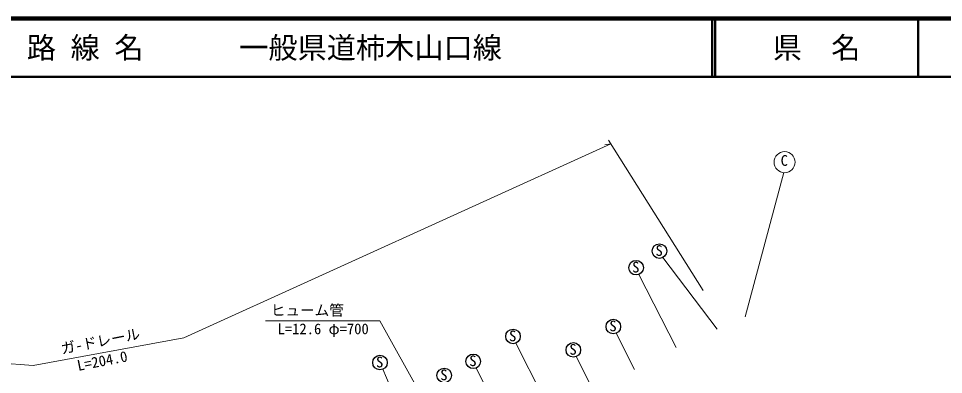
# Model space of a CAD drawing. Units: millimetres, scale not verified. Extents: x 40000 to 680000, y 20000 to 380000.
# Drawn here: x 178947 to 337354, y 319041 to 380000 of the extents above; entities that cross this region are included whole.
import ezdxf
from ezdxf.enums import TextEntityAlignment as Align

# ---------------------------------------------------------------- set-up
doc = ezdxf.new("R2010")
doc.units = ezdxf.units.MM
doc.header["$LTSCALE"] = 1000
for name, color, linetype, lineweight in [('M-BGD', 7, 'Continuous', 13), ('M-STR-HTXT', 7, 'Continuous', 13), ('M-STR-STRC', 7, 'Continuous', 13), ('M-TTL', 2, 'Continuous', 140), ('M-TTL-LINE', 7, 'Continuous', 50)]:
    doc.layers.add(name, color=color, linetype=linetype, lineweight=lineweight)
doc.layers.add('M-TTL-TXT', color=7, linetype='Continuous')
doc.styles.add('ＭＳ ゴシック', font='')
doc.styles.add('ＭＳ 明朝', font='')
doc.styles.get('ＭＳ ゴシック').set_extended_font_data('MS Gothic')
doc.styles.get('ＭＳ 明朝').set_extended_font_data('MS Mincho')

msp = doc.modelspace()

# ---------------------------------------------------------------- linework, layer by layer
at = {"layer": 'M-BGD'}
for p, q in [((298583, 326785), (289306, 339066)), ((291597, 323643), (285194, 336180)), ((284457, 319900), (281290, 326102)), ((270517, 311861), (264114, 324398)), ((277612, 315893), (274445, 322095)), ((263703, 307602), (257300, 320140)), ((250062, 299697), (241331, 319927))]:
    msp.add_line(p, q, dxfattribs=at)
at = {"layer": 'M-BGD', "lineweight": 25}
for centre in [(288711, 340165), (284713, 337334), (280809, 327255), (263633, 325552), (273964, 323249), (240850, 321080), (256819, 321293), (251851, 318880)]:
    msp.add_circle(centre, 1250, dxfattribs=at)
at = {"layer": 'M-STR-HTXT'}
for p, q in [((280387, 358538), (207250, 325328)), ((280387, 358538), (279373, 358352)), ((296201, 333403), (279982, 359183)), ((221266, 328223), (240809, 328223)), ((256072, 300972), (240809, 328223)), ((207250, 325328), (181474, 320564)), ((181474, 320564), (158110, 322391))]:
    msp.add_line(p, q, dxfattribs=at)
at = {"layer": 'M-STR-STRC'}
msp.add_line((303371, 328936), (310008, 353604), dxfattribs=at)
msp.add_circle((310136, 355406), 1806, dxfattribs=at)
at = {"layer": 'M-TTL'}
msp.add_line((680000, 380000), (40000, 380000), dxfattribs=at)
at = {"layer": 'M-TTL-LINE'}
for p, q in [((297750, 380000), (297750, 370000)), ((298250, 380000), (298250, 370000)), ((333000, 380000), (333000, 370000)), ((40000, 370000), (680000, 370000))]:
    msp.add_line(p, q, dxfattribs=at)

# ---------------------------------------------------------------- texts
at = {"layer": 'M-BGD', "style": 'ＭＳ ゴシック'}
for p in [(288032, 338791), (284034, 335960), (280130, 325882), (262954, 324178), (273285, 321876), (240171, 319707), (256140, 319920), (251172, 317507)]:
    msp.add_text('S', height=1833, dxfattribs=at).set_placement(p, align=Align.BOTTOM_LEFT)
at = {"layer": 'M-STR-HTXT', "style": 'ＭＳ ゴシック'}
for s, p in [('ヒューム管', (222157, 328571)), ('L=12.6 φ=700', (223316, 325392))]:
    msp.add_text(s, height=1833, dxfattribs=at).set_placement(p, align=Align.BOTTOM_LEFT)
for s, p in [('ガ-ドレール', (186491, 322006)), ('L=204.0', (189288, 319106))]:
    msp.add_text(s, height=1833, rotation=11.062, dxfattribs=at).set_placement(p, align=Align.BOTTOM_LEFT)
at = {"layer": 'M-STR-STRC', "style": 'ＭＳ 明朝'}
msp.add_text('C', height=1833, dxfattribs=at).set_placement((309462, 354223), align=Align.BOTTOM_LEFT)
at = {"layer": 'M-TTL-TXT', "style": 'ＭＳ ゴシック'}
for s, p in [('路 線 名', (180380, 375000)), ('一般県道柿木山口線', (216734, 375000))]:
    msp.add_text(s, height=3666, dxfattribs=at).set_placement(p, align=Align.MIDDLE_LEFT)
msp.add_text('県\u3000名', height=3666, dxfattribs=at).set_placement((315625, 375000), align=Align.MIDDLE_CENTER)

doc.saveas('drawing.dxf')
